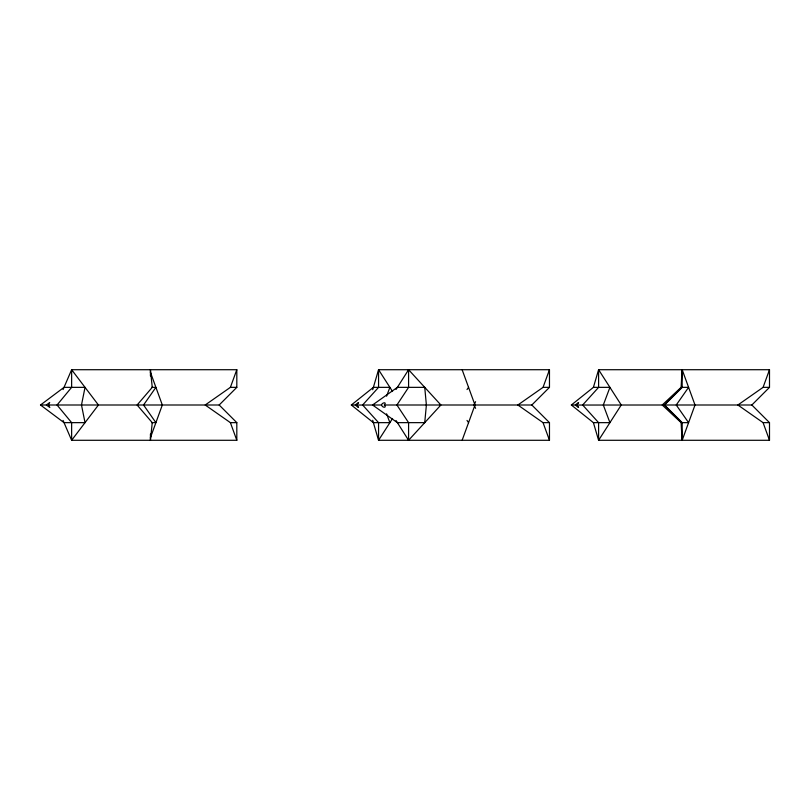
<?xml version="1.0" encoding="UTF-8"?>
<svg xmlns="http://www.w3.org/2000/svg" width="810" height="810" viewBox="0 0 810 810"><rect width="100%" height="100%" fill="white"/><g stroke="black" fill="none" stroke-linecap="round" stroke-linejoin="round"><path stroke-width="1.21" d="M408.584 369.714L408.584 387.352L396.91 405L408.584 422.648L408.584 440.286L440.893 405L408.584 369.714L396.07 389.428M358.557 407.379L356.835 404.949L358.557 402.621M578.583 407.379L576.872 404.949L578.583 402.621M681.119 387.352L688.591 387.352L676.239 405L688.591 422.648L681.119 422.648L662.226 405L681.119 387.352L682.071 369.714L682.172 387.352L664.524 405L682.172 422.648L682.172 440.286L695.01 405L682.172 369.714M372.681 389.711L378.564 369.714L549.474 369.714L549.474 387.352L531.826 405L384.345 405C387.777 401.051 380.386 403.026 381.702 405.618C383.545 408.453 386.937 407.197 384.385 405.051M751.852 405L769.5 422.648L769.5 440.286L598.6 440.286L593.406 422.648L571.354 405L593.406 387.352L598.6 369.714L769.5 369.714L769.5 387.352L751.852 405L664.524 405M150.285 438.078L162.324 405L150.285 371.922M63.079 420.441L71.634 440.286L236.814 440.286L230.394 422.648L205.193 405L230.394 387.352L236.814 369.714L71.634 369.714L63.079 389.559M462.135 440.286L474.984 405L462.135 369.714M372.681 420.289L378.564 440.286L549.474 440.286L543.044 422.648L517.853 405L543.044 387.352L549.474 369.714M769.5 440.286L763.081 422.648L737.88 405L763.081 387.352L769.5 369.714M386.583 396.181L389.893 387.352L373.38 387.352L351.327 405L373.38 422.648L389.893 422.648L386.583 413.819M475.591 401.689L474.032 405L475.591 408.311M392.556 418.497L378.564 440.286L378.564 422.648L362.617 405L378.564 387.352L378.564 369.714L392.556 391.503M467.016 389.559L468.555 387.352M381.176 405L356.835 405.051M40.5 405L64.031 422.648L85.03 422.648L81.486 405L85.03 387.352L64.031 387.352L40.5 405L46.362 405L49.683 402.509L48.509 405L137.113 405L152.25 387.352L150.437 369.714L150.437 376.012M351.327 405L355.327 405L358.466 402.509M571.354 405L575.353 405L578.492 402.509M137.7 405L219.176 405L236.814 387.352L236.814 369.714M576.872 405.051L664.291 405L682.071 387.352M358.395 407.491L355.327 405M578.472 407.491L575.404 405.051M151.622 387.352L155.905 387.352L143.552 405L155.905 422.648L151.622 422.648M230.394 387.352L236.814 387.352M543.044 387.352L549.474 387.352M593.406 387.352L609.93 387.352L603.308 405L609.93 422.648L593.406 422.648M763.081 387.352L769.5 387.352M230.394 422.648L236.814 422.648L236.814 440.286M543.044 422.648L549.474 422.648L549.474 440.286M763.081 422.648L769.5 422.648M664.291 405L682.071 422.648M531.826 405L549.474 422.648M219.176 405L236.814 422.648M46.362 405L49.825 407.47L48.509 405M137.113 405L152.25 422.648L150.437 440.286L150.437 433.988M467.016 420.441L468.555 422.648M396.07 420.572L408.584 440.286M681.119 422.648L682.071 440.286M71.634 369.714L71.634 387.352L57.054 405L71.634 422.648L71.634 440.286L98.425 405L71.634 369.714M598.6 369.714L598.6 387.352L582.653 405L598.6 422.648L598.6 440.286L621.25 405L598.6 369.714M426.384 405L424.734 422.648L397.386 422.648L372.559 405L397.386 387.352L424.734 387.352L426.384 405"/></g></svg>
